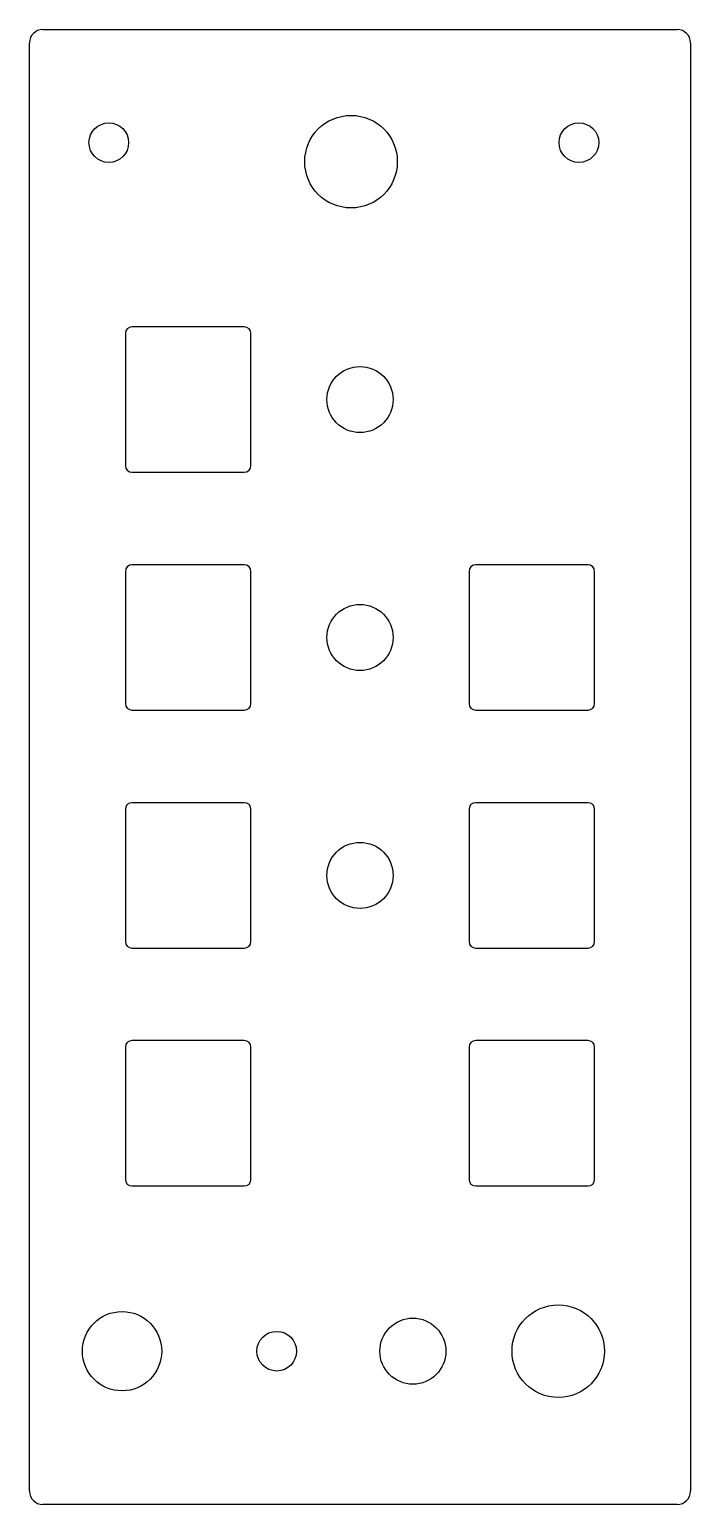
# Model space of a CAD drawing. Header units: millimetres. Extents: x 0 to 50, y 0 to 112.
import ezdxf

# ---------------------------------------------------------------- set-up
doc = ezdxf.new("R2010")
doc.units = ezdxf.units.MM
doc.layers.add('Contour', color=7, linetype='CONTINUOUS')

msp = doc.modelspace()

# ---------------------------------------------------------------- linework, layer by layer
at = {"layer": 'Contour', "color": 7, "linetype": 'CONTINUOUS'}
for p, q in [((1, 111.6), (49, 111.6)), ((0, 1), (0, 110.6)), ((50, 110.6), (50, 1)), ((7.25, 88.6), (7.25, 78.6)), ((16.25, 89.1), (7.75, 89.1)), ((16.75, 78.6), (16.75, 88.6)), ((7.75, 78.1), (16.25, 78.1)), ((7.25, 70.6), (7.25, 60.6)), ((16.25, 71.1), (7.75, 71.1)), ((16.75, 60.6), (16.75, 70.6)), ((33.25, 70.6), (33.25, 60.6)), ((42.25, 71.1), (33.75, 71.1)), ((42.75, 60.6), (42.75, 70.6)), ((7.75, 60.1), (16.25, 60.1)), ((33.75, 60.1), (42.25, 60.1)), ((7.25, 52.6), (7.25, 42.6)), ((16.25, 53.1), (7.75, 53.1)), ((16.75, 42.6), (16.75, 52.6)), ((33.25, 52.6), (33.25, 42.6)), ((42.25, 53.1), (33.75, 53.1)), ((42.75, 42.6), (42.75, 52.6)), ((7.75, 42.1), (16.25, 42.1)), ((33.75, 42.1), (42.25, 42.1)), ((7.25, 34.6), (7.25, 24.6)), ((16.25, 35.1), (7.75, 35.1)), ((16.75, 24.6), (16.75, 34.6)), ((33.25, 34.6), (33.25, 24.6)), ((42.25, 35.1), (33.75, 35.1)), ((42.75, 24.6), (42.75, 34.6)), ((7.75, 24.1), (16.25, 24.1)), ((33.75, 24.1), (42.25, 24.1)), ((49, 0), (1, 0))]:
    msp.add_line(p, q, dxfattribs=at)
for centre, radius in [((24.32, 101.6), 3.5), ((6, 103.04), 1.5), ((41.56, 103.04), 1.5), ((25, 83.6), 2.5), ((25, 65.6), 2.5), ((25, 47.6), 2.5), ((7, 11.6), 3), ((40, 11.6), 3.5), ((29, 11.6), 2.5), ((18.7, 11.6), 1.5)]:
    msp.add_circle(centre, radius, dxfattribs=at)
for centre, radius, start, end in [((1, 110.6), 1, 90, 180), ((49, 110.6), 1, 0, 90), ((7.75, 88.6), 0.5, 90, 180), ((16.25, 88.6), 0.5, 0, 90), ((7.75, 78.6), 0.5, 180, 270), ((16.25, 78.6), 0.5, 270, 360), ((7.75, 70.6), 0.5, 90, 180), ((16.25, 70.6), 0.5, 0, 90), ((33.75, 70.6), 0.5, 90, 180), ((42.25, 70.6), 0.5, 0, 90), ((7.75, 60.6), 0.5, 180, 270), ((16.25, 60.6), 0.5, 270, 360), ((33.75, 60.6), 0.5, 180, 270), ((42.25, 60.6), 0.5, 270, 360), ((7.75, 52.6), 0.5, 90, 180), ((16.25, 52.6), 0.5, 0, 90), ((33.75, 52.6), 0.5, 90, 180), ((42.25, 52.6), 0.5, 0, 90), ((7.75, 42.6), 0.5, 180, 270), ((16.25, 42.6), 0.5, 270, 360), ((33.75, 42.6), 0.5, 180, 270), ((42.25, 42.6), 0.5, 270, 360), ((7.75, 34.6), 0.5, 90, 180), ((16.25, 34.6), 0.5, 0, 90), ((33.75, 34.6), 0.5, 90, 180), ((42.25, 34.6), 0.5, 0, 90), ((7.75, 24.6), 0.5, 180, 270), ((16.25, 24.6), 0.5, 270, 360), ((33.75, 24.6), 0.5, 180, 270), ((42.25, 24.6), 0.5, 270, 360), ((1, 1), 1, 180, 270), ((49, 1), 1, -90, 0)]:
    msp.add_arc(centre, radius, start, end, dxfattribs=at)

doc.saveas('drawing.dxf')
